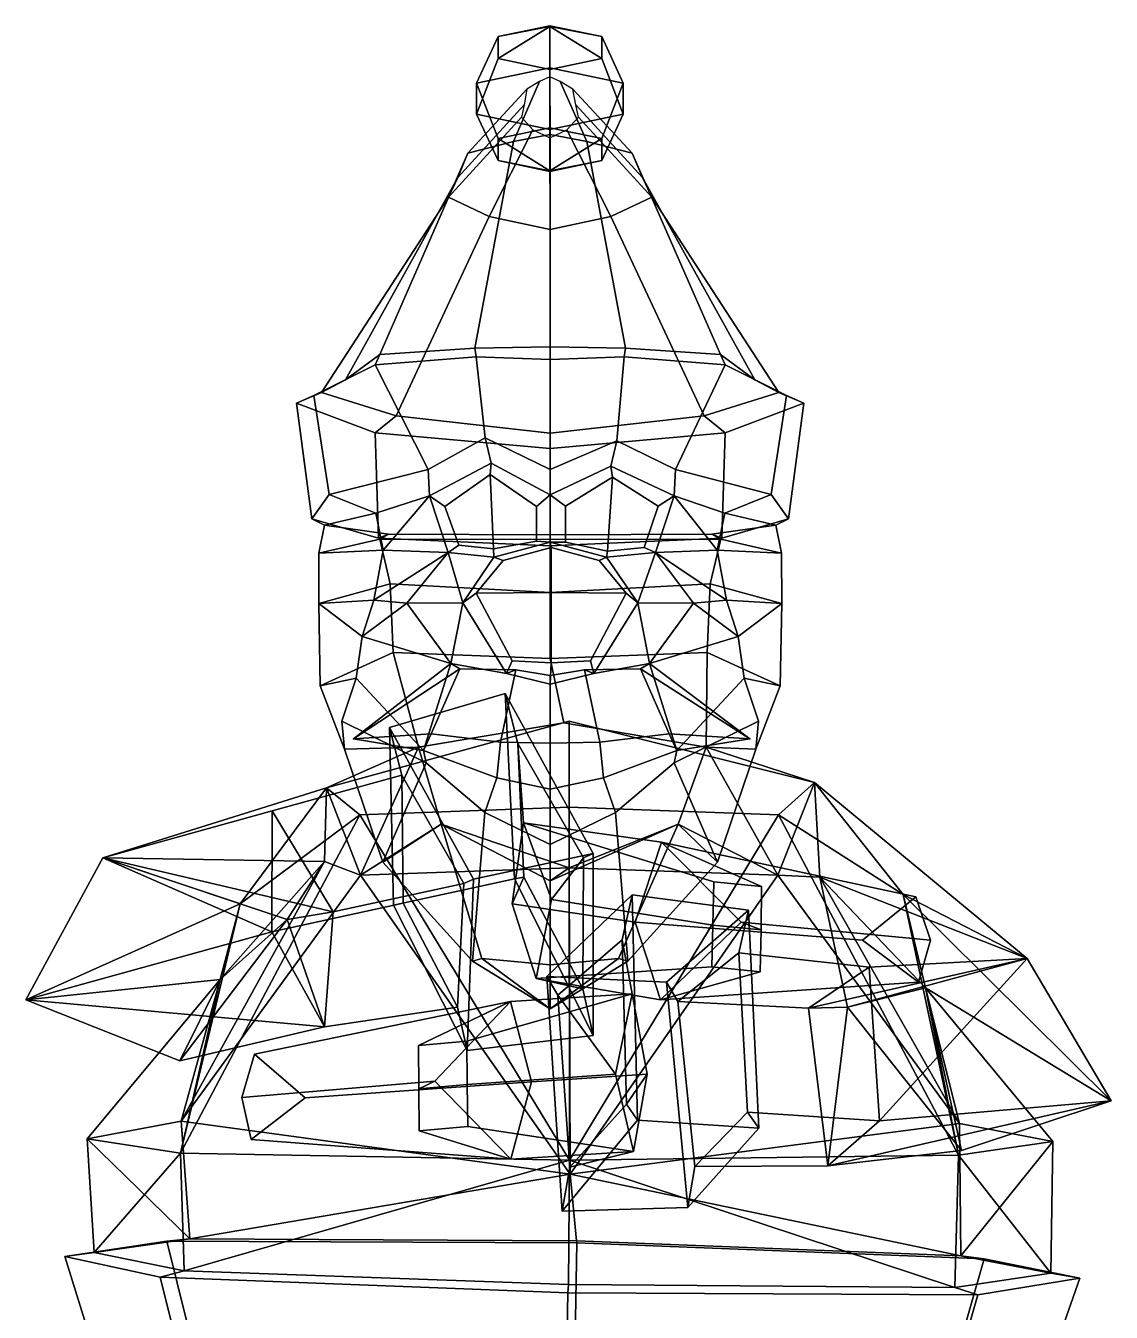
# Model space of a CAD drawing. Extents: x -144 to 140, y -159 to 354.
# Drawn here: x -144.4 to 140.4, y 16.8 to 354.3 of the extents above; entities that cross this region are included whole.
import ezdxf

# ---------------------------------------------------------------- set-up
doc = ezdxf.new("R2010")
doc.units = 0

msp = doc.modelspace()

# ---------------------------------------------------------------- linework, layer by layer
for p in [(-58.42202, 167.250183, 63.219982), (45.584549, 167.250183, 63.219982)]:
    msp.add_point(p)
for points in [[(-26.138197, 331.162262, -32.073193), (-20.501188, 345.727966, -29.36474), (-20.501186, 351.4599, -43.148941), (-26.138191, 339.268463, -51.567066)], [(-20.501186, 351.4599, -43.148941), (-6.892293, 354.325867, -50.041092), (-6.892291, 343.321533, -61.313976), (-26.138191, 339.268463, -51.567066)], [(-6.8923, 342.862, -22.472639), (-6.892297, 354.135529, -33.952457), (-20.501188, 345.727966, -29.36474)], [(-20.501188, 345.727966, -29.36474), (-6.892297, 354.135529, -33.952457), (-20.501186, 351.4599, -43.148941)], [(-6.892297, 354.135529, -33.952457), (-6.892293, 354.325867, -50.041092), (-20.501186, 351.4599, -43.148941)], [(-6.8923, 342.862, -22.472639), (6.716625, 345.727966, -29.364737), (-6.892297, 354.135529, -33.952457)], [(-6.892297, 354.135529, -33.952457), (6.716628, 351.4599, -43.148937), (-6.892293, 354.325867, -50.041092)], [(6.716625, 345.727966, -29.364737), (6.716628, 351.4599, -43.148937), (-6.892297, 354.135529, -33.952457)], [(6.716628, 351.4599, -43.148937), (12.353601, 339.268433, -51.567062), (-6.892291, 343.321533, -61.313976), (-6.892293, 354.325867, -50.041092)], [(12.353597, 331.162231, -32.073189), (12.353601, 339.268433, -51.567062), (6.716628, 351.4599, -43.148937), (6.716625, 345.727966, -29.364737)], [(-6.8923, 327.109161, -22.326309), (-6.8923, 342.862, -22.472639), (-20.501188, 345.727966, -29.36474), (-26.138197, 331.162262, -32.073193)], [(-6.8923, 327.109161, -22.326309), (12.353597, 331.162231, -32.073189), (6.716625, 345.727966, -29.364737), (-6.8923, 342.862, -22.472639)], [(-20.501184, 324.702698, -54.275463), (-26.138191, 339.268463, -51.567066), (-6.892291, 343.321533, -61.313976), (-6.892291, 327.568695, -61.167618)], [(-6.902285, 340.880188, -29.505989), (-9.597707, 339.716187, -29.997396), (-16.476961, 323.968018, 26.992773), (-6.850454, 325.77887, 29.986599)], [(-6.902285, 340.880188, -29.505989), (-6.850454, 325.77887, 29.986599), (2.776053, 323.968018, 26.992775), (-4.206863, 339.716187, -29.997396)], [(6.716628, 324.702698, -54.275459), (-6.892291, 327.568695, -61.167618), (-6.892291, 343.321533, -61.313976), (12.353601, 339.268433, -51.567062)], [(-12.938208, 337.721619, -30.83942), (-13.688224, 333.613525, -32.573689), (-31.085949, 314.474213, 11.296873), (-28.40732, 320.865143, 21.862835)], [(-9.597707, 339.716187, -29.997396), (-12.938208, 337.721619, -30.83942), (-28.40732, 320.865143, 21.862835), (-16.476961, 323.968018, 26.992773)], [(-26.138197, 331.162262, -32.073193), (-26.138191, 339.268463, -51.567066), (-20.501184, 324.702698, -54.275463), (-20.501186, 318.970795, -40.491264)], [(-4.206863, 339.716187, -29.997396), (2.776053, 323.968018, 26.992775), (14.706411, 320.865143, 21.862839), (-0.866363, 337.721619, -30.839418)], [(-0.866363, 337.721619, -30.839418), (14.706411, 320.865143, 21.862839), (17.385035, 314.474213, 11.296876), (-0.116348, 333.613525, -32.573685)], [(12.353597, 331.162231, -32.073189), (6.716625, 318.970764, -40.491261), (6.716628, 324.702698, -54.275459), (12.353601, 339.268433, -51.567062)], [(-13.688224, 333.613525, -32.573689), (-14.374884, 330.299744, -33.972622), (-33.538303, 309.319, 2.773918), (-31.085949, 314.474213, 11.296873)], [(-6.8923, 327.109161, -22.326309), (-26.138197, 331.162262, -32.073193), (-20.501186, 318.970795, -40.491264), (-6.892298, 316.104828, -33.599163)], [(-6.8923, 327.109161, -22.326309), (-6.892298, 316.104828, -33.599163), (6.716625, 318.970764, -40.491261), (12.353597, 331.162231, -32.073189)], [(-0.116348, 333.613525, -32.573685), (17.385035, 314.474213, 11.296876), (19.837399, 309.319, 2.773922), (0.570313, 330.299744, -33.972618)], [(-14.374884, 330.299744, -33.972622), (-11.37394, 327.060425, -35.340092), (-22.820644, 304.279663, -5.557462), (-33.538303, 309.319, 2.773918)], [(-6.892303, 316.295135, -49.687748), (-20.501184, 324.702698, -54.275463), (-6.892291, 327.568695, -61.167618)], [(-6.892303, 316.295135, -49.687748), (-6.892291, 327.568695, -61.167618), (6.716628, 324.702698, -54.275459)], [(0.570313, 330.299744, -33.972618), (19.837399, 309.319, 2.773922), (9.119729, 304.279663, -5.55746), (-2.430635, 327.060425, -35.340088)], [(-6.822457, 270.067078, 72.62252), (-6.850454, 325.77887, 29.986599), (-16.476961, 323.968018, 26.992773), (-26.61072, 269.73584, 65.194839)], [(-11.37394, 327.060425, -35.340092), (-6.902287, 324.878143, -36.261372), (-6.850458, 300.884705, -11.170247), (-22.820644, 304.279663, -5.557462)], [(-20.501186, 318.970795, -40.491264), (-20.501184, 324.702698, -54.275463), (-6.892303, 316.295135, -49.687748)], [(-2.430635, 327.060425, -35.340088), (9.119729, 304.279663, -5.55746), (-6.850458, 300.884705, -11.170247), (-6.902287, 324.878143, -36.261372)], [(6.716625, 318.970764, -40.491261), (-6.892303, 316.295135, -49.687748), (6.716628, 324.702698, -54.275459)], [(-6.822457, 270.067078, 72.62252), (12.965803, 269.73584, 65.194839), (2.776053, 323.968018, 26.992775), (-6.850454, 325.77887, 29.986599)], [(-60.511559, 261.394897, 24.882406), (-51.471027, 268.092407, 52.329594), (-28.40732, 320.865143, 21.862835), (-31.085949, 314.474213, 11.296873)], [(-51.471027, 268.092407, 52.329594), (-26.61072, 269.73584, 65.194839), (-16.476961, 323.968018, 26.992773), (-28.40732, 320.865143, 21.862835)], [(37.826115, 268.092407, 52.329594), (14.706411, 320.865143, 21.862839), (2.776053, 323.968018, 26.992775), (12.965803, 269.73584, 65.194839)], [(46.866646, 261.394897, 24.882406), (17.385035, 314.474213, 11.296876), (14.706411, 320.865143, 21.862839), (37.826115, 268.092407, 52.329594)], [(-6.892298, 316.104828, -33.599163), (-20.501186, 318.970795, -40.491264), (-6.892303, 316.295135, -49.687748)], [(-6.892298, 316.104828, -33.599163), (-6.892303, 316.295135, -49.687748), (6.716625, 318.970764, -40.491261)], [(-66.781494, 258.080444, 1.914209), (-60.511559, 261.394897, 24.882406), (-31.085949, 314.474213, 11.296873), (-33.538303, 309.319, 2.773918)], [(53.136585, 258.080444, 1.914209), (19.837399, 309.319, 2.773922), (17.385035, 314.474213, 11.296876), (46.866646, 261.394897, 24.882406)], [(-47.193584, 252.001343, -18.824774), (-66.781494, 258.080444, 1.914209), (-33.538303, 309.319, 2.773918), (-22.820644, 304.279663, -5.557462)], [(33.548664, 252.001343, -18.824774), (9.119729, 304.279663, -5.55746), (19.837399, 309.319, 2.773922), (53.136585, 258.080444, 1.914209)], [(-6.822457, 247.436005, -37.79319), (-47.193584, 252.001343, -18.824774), (-22.820644, 304.279663, -5.557462), (-6.850458, 300.884705, -11.170247)], [(-6.822457, 247.436005, -37.79319), (-6.850458, 300.884705, -11.170247), (9.119729, 304.279663, -5.55746), (33.548664, 252.001343, -18.824774)], [(-6.822457, 266.730194, 76.215675), (-6.822457, 270.067078, 72.62252), (-26.61072, 269.73584, 65.194839), (-26.222055, 267.478363, 70.100174)], [(-6.822457, 266.730194, 76.215675), (12.577139, 267.478363, 70.100174), (12.965803, 269.73584, 65.194839), (-6.822457, 270.067078, 72.62252)], [(-52.713379, 265.413269, 56.941235), (-51.471027, 268.092407, 52.329594), (-60.511559, 261.394897, 24.882406), (-68.810234, 257.338562, 26.292356)], [(-26.222055, 267.478363, 70.100174), (-26.61072, 269.73584, 65.194839), (-51.471027, 268.092407, 52.329594), (-52.713379, 265.413269, 56.941235)], [(-23.865229, 246.201416, 74.308189), (-26.222055, 267.478363, 70.100174), (-52.713379, 265.413269, 56.941235), (-38.805965, 237.955627, 63.193748)], [(-6.822457, 237.872467, 78.532204), (-6.822457, 266.730194, 76.215675), (-26.222055, 267.478363, 70.100174), (-23.865229, 246.201416, 74.308189)], [(-6.822457, 237.872467, 78.532204), (10.624038, 245.397034, 74.378563), (12.577139, 267.478363, 70.100174), (-6.822457, 266.730194, 76.215675)], [(10.624038, 245.397034, 74.378563), (26.033091, 237.955627, 63.193756), (39.068466, 265.413239, 56.941235), (12.577139, 267.478363, 70.100174)], [(12.577139, 267.478363, 70.100174), (39.068466, 265.413239, 56.941235), (37.826115, 268.092407, 52.329594), (12.965803, 269.73584, 65.194839)], [(39.068466, 265.413239, 56.941235), (55.165321, 257.338562, 26.292356), (46.866646, 261.394897, 24.882406), (37.826115, 268.092407, 52.329594)], [(-38.805965, 237.955627, 63.193748), (-52.713379, 265.413269, 56.941235), (-68.810234, 257.338562, 26.292356), (-64.763168, 231.383728, 44.633698)], [(26.033091, 237.955627, 63.193756), (51.118263, 231.383728, 44.633698), (55.165321, 257.338562, 26.292356), (39.068466, 265.413239, 56.941235)], [(-68.810234, 257.338562, 26.292356), (-60.511559, 261.394897, 24.882406), (-66.781494, 258.080444, 1.914209), (-73.335922, 255.327576, 0.490608)], [(55.165321, 257.338562, 26.292356), (59.691013, 255.327576, 0.490608), (53.136585, 258.080444, 1.914209), (46.866646, 261.394897, 24.882406)], [(-73.335922, 255.327576, 0.490608), (-66.781494, 258.080444, 1.914209), (-47.193584, 252.001343, -18.824774), (-52.722301, 247.550171, -22.258598)], [(-64.763168, 231.383728, 44.633698), (-68.810234, 257.338562, 26.292356), (-73.335922, 255.327576, 0.490608), (-69.336586, 224.944366, 7.331895)], [(59.691013, 255.327576, 0.490608), (39.077385, 247.550171, -22.258598), (33.548664, 252.001343, -18.824774), (53.136585, 258.080444, 1.914209)], [(51.118263, 231.383728, 44.633698), (55.691677, 224.944366, 7.331895), (59.691013, 255.327576, 0.490608), (55.165321, 257.338562, 26.292356)], [(-69.336586, 224.944366, 7.331895), (-73.335922, 255.327576, 0.490608), (-52.722301, 247.550171, -22.258598), (-51.826973, 219.937134, -18.481968)], [(55.691677, 224.944366, 7.331895), (38.18206, 219.937134, -18.481968), (39.077385, 247.550171, -22.258598), (59.691013, 255.327576, 0.490608)], [(-52.722301, 247.550171, -22.258598), (-47.193584, 252.001343, -18.824774), (-6.822457, 247.436005, -37.79319), (-6.822457, 243.437347, -42.012718)], [(39.077385, 247.550171, -22.258598), (-6.822457, 243.437347, -42.012718), (-6.822457, 247.436005, -37.79319), (33.548664, 252.001343, -18.824774)], [(-51.826973, 219.937134, -18.481968), (-52.722301, 247.550171, -22.258598), (-6.822457, 243.437347, -42.012718), (-6.822457, 217.929108, -38.149902)], [(38.18206, 219.937134, -18.481968), (-6.822457, 217.929108, -38.149902), (-6.822457, 243.437347, -42.012718), (39.077385, 247.550171, -22.258598)], [(-23.865229, 246.201416, 74.308189), (-38.805965, 237.955627, 63.193748), (-38.513256, 231.022278, 61.693752), (-22.296537, 239.555267, 73.657349)], [(-6.822457, 237.872467, 78.532204), (-23.865229, 246.201416, 74.308189), (-22.296537, 239.555267, 73.657349), (-6.822457, 231.26413, 75.808495)], [(-6.822457, 237.872467, 78.532204), (-6.822457, 231.26413, 75.808495), (9.055344, 238.748413, 73.671425), (10.624038, 245.397034, 74.378563)], [(10.624038, 245.397034, 74.378563), (9.055344, 238.748413, 73.671425), (25.740377, 231.022278, 61.693752), (26.033091, 237.955627, 63.193756)], [(-52.597633, 226.445709, 45.054188), (-38.513256, 231.022278, 61.693752), (-38.805965, 237.955627, 63.193748), (-64.763168, 231.383728, 44.633698)], [(-22.555386, 236.582703, 71.194542), (-22.296537, 239.555267, 73.657349), (-38.513256, 231.022278, 61.693752), (-34.492519, 228.213989, 61.378971)], [(-21.656029, 217.0896, 69.365013), (-22.555386, 236.582703, 71.194542), (-34.492519, 228.213989, 61.378971), (-30.745516, 218.02417, 64.272789)], [(-22.555386, 236.582703, 71.194542), (-10.407512, 228.210815, 72.820572), (-6.822457, 231.26413, 75.808495), (-22.296537, 239.555267, 73.657349)], [(-10.407512, 228.210815, 72.820572), (-22.555386, 236.582703, 71.194542), (-21.656029, 217.0896, 69.365013), (-10.407512, 219.093567, 73.664772)], [(9.562217, 235.887573, 70.993492), (9.055344, 238.748413, 73.671425), (-6.822457, 231.26413, 75.808495), (-2.784265, 228.330078, 73.000885)], [(9.562217, 235.887573, 70.993492), (21.481562, 228.333496, 58.875477), (25.740377, 231.022278, 61.693752), (9.055344, 238.748413, 73.671425)], [(38.952717, 226.445709, 45.054188), (51.118263, 231.383728, 44.633698), (26.033091, 237.955627, 63.193756), (25.740377, 231.022278, 61.693752)], [(-2.784265, 228.330078, 73.000885), (-2.784265, 218.82547, 74.043129), (8.245203, 216.477234, 68.734802), (9.562217, 235.887573, 70.993492)], [(8.245203, 216.477234, 68.734802), (17.807528, 217.473267, 62.448086), (21.481562, 228.333496, 58.875477), (9.562217, 235.887573, 70.993492)], [(-64.763168, 231.383728, 44.633698), (-69.336586, 224.944366, 7.331895), (-66.031044, 223.28125, 8.137933), (-52.597633, 226.445709, 45.054188)], [(-50.624882, 216.74408, 45.380844), (-38.513256, 231.022278, 61.693752), (-52.597633, 226.445709, 45.054188)], [(-33.582989, 216.183472, 65.274132), (-38.513256, 231.022278, 61.693752), (-50.624882, 216.74408, 45.380844)], [(-30.745516, 218.02417, 64.272789), (-34.492519, 228.213989, 61.378971), (-38.513256, 231.022278, 61.693752), (-33.582989, 216.183472, 65.274132)], [(-10.407512, 219.093567, 73.664772), (-6.822457, 218.84613, 76.869171), (-6.822457, 231.26413, 75.808495), (-10.407512, 228.210815, 72.820572)], [(-2.784265, 218.82547, 74.043129), (-2.784265, 228.330078, 73.000885), (-6.822457, 231.26413, 75.808495), (-6.822457, 218.84613, 76.869171)], [(17.807528, 217.473267, 62.448086), (20.810112, 216.183472, 65.274132), (25.740377, 231.022278, 61.693752), (21.481562, 228.333496, 58.875477)], [(20.810112, 216.183472, 65.274132), (36.979961, 216.74408, 45.380844), (25.740377, 231.022278, 61.693752)], [(36.979961, 216.74408, 45.380844), (38.952717, 226.445709, 45.054188), (25.740377, 231.022278, 61.693752)], [(51.118263, 231.383728, 44.633698), (38.952717, 226.445709, 45.054188), (52.386139, 223.28125, 8.137933), (55.691677, 224.944366, 7.331895)], [(-52.597633, 226.445709, 45.054188), (-66.031044, 223.28125, 8.137933), (-67.535454, 215.927917, 9.187004), (-50.624882, 216.74408, 45.380844)], [(38.952717, 226.445709, 45.054188), (36.979961, 216.74408, 45.380844), (53.890541, 215.927917, 9.187004), (52.386139, 223.28125, 8.137933)], [(-69.336586, 224.944366, 7.331895), (-51.826973, 219.937134, -18.481968), (-49.240845, 220.985962, -18.175076), (-66.031044, 223.28125, 8.137933)], [(-67.535454, 215.927917, 9.187004), (-66.031044, 223.28125, 8.137933), (-49.240845, 220.985962, -18.175076), (-51.553207, 219.6073, -20.602636)], [(55.691677, 224.944366, 7.331895), (52.386139, 223.28125, 8.137933), (35.595932, 220.985962, -18.175076), (38.18206, 219.937134, -18.481968)], [(53.890541, 215.927917, 9.187004), (37.908287, 219.6073, -20.602636), (35.595932, 220.985962, -18.175076), (52.386139, 223.28125, 8.137933)], [(-67.557236, 202.734009, 11.365936), (-67.535454, 215.927917, 9.187004), (-51.553207, 219.6073, -20.602636), (-48.80843, 207.910248, -22.086367)], [(-51.826973, 219.937134, -18.481968), (-6.822457, 217.929108, -38.149902), (-6.822457, 220.75943, -35.33448), (-49.240845, 220.985962, -18.175076)], [(-51.553207, 219.6073, -20.602636), (-49.240845, 220.985962, -18.175076), (-6.822457, 220.75943, -35.33448), (-6.822456, 219.533142, -35.680275)], [(-48.80843, 207.910248, -22.086367), (-51.553207, 219.6073, -20.602636), (-6.822456, 219.533142, -35.680275), (-6.822454, 205.656921, -34.220951)], [(38.18206, 219.937134, -18.481968), (35.595932, 220.985962, -18.175076), (-6.822457, 220.75943, -35.33448), (-6.822457, 217.929108, -38.149902)], [(37.908287, 219.6073, -20.602636), (-6.822456, 219.533142, -35.680275), (-6.822457, 220.75943, -35.33448), (35.595932, 220.985962, -18.175076)], [(35.163513, 207.910248, -22.086367), (-6.822454, 205.656921, -34.220951), (-6.822456, 219.533142, -35.680275), (37.908287, 219.6073, -20.602636)], [(53.912327, 202.734009, 11.365936), (35.163513, 207.910248, -22.086367), (37.908287, 219.6073, -20.602636), (53.890541, 215.927917, 9.187004)], [(-50.624882, 216.74408, 45.380844), (-67.535454, 215.927917, 9.187004), (-67.557236, 202.734009, 11.365936), (-53.06665, 203.644897, 45.229668)], [(-53.06665, 203.644897, 45.229668), (-33.582989, 216.183472, 65.274132), (-50.624882, 216.74408, 45.380844)], [(-44.412674, 202.828186, 68.450684), (-33.582989, 216.183472, 65.274132), (-53.06665, 203.644897, 45.229668)], [(-44.412674, 202.828186, 68.450684), (-29.780912, 202.981506, 71.485115), (-33.582989, 216.183472, 65.274132)], [(-21.656029, 217.0896, 69.365013), (-30.745516, 218.02417, 64.272789), (-33.582989, 216.183472, 65.274132), (-21.623137, 214.902557, 71.560844)], [(-29.780912, 202.981506, 71.485115), (-21.623137, 214.902557, 71.560844), (-33.582989, 216.183472, 65.274132)], [(-6.564075, 205.642883, 95.391022), (-6.564075, 217.459778, 91.260994), (-19.186949, 214.025513, 87.744476), (-26.263277, 205.461182, 88.941811)], [(-21.656029, 217.0896, 69.365013), (-21.623137, 214.902557, 71.560844), (-6.822457, 218.84613, 76.869171), (-10.407512, 219.093567, 73.664772)], [(-6.564075, 217.459778, 91.260994), (-6.822457, 218.84613, 76.869171), (-21.623137, 214.902557, 71.560844), (-19.186949, 214.025513, 87.744476)], [(-6.564075, 217.459778, 91.260994), (6.058797, 214.025513, 87.744476), (7.978221, 214.902557, 71.560844), (-6.822457, 218.84613, 76.869171)], [(8.245203, 216.477234, 68.734802), (-2.784265, 218.82547, 74.043129), (-6.822457, 218.84613, 76.869171), (7.978221, 214.902557, 71.560844)], [(-6.564075, 205.642883, 95.391022), (13.135126, 205.461182, 88.941811), (6.058797, 214.025513, 87.744476), (-6.564075, 217.459778, 91.260994)], [(8.245203, 216.477234, 68.734802), (7.978221, 214.902557, 71.560844), (20.810112, 216.183472, 65.274132), (17.807528, 217.473267, 62.448086)], [(16.136, 202.981506, 71.485115), (20.810112, 216.183472, 65.274132), (7.978221, 214.902557, 71.560844)], [(30.767759, 202.828186, 68.450684), (20.810112, 216.183472, 65.274132), (16.136, 202.981506, 71.485115)], [(39.421738, 203.644897, 45.229668), (36.979961, 216.74408, 45.380844), (20.810112, 216.183472, 65.274132)], [(30.767759, 202.828186, 68.450684), (39.421738, 203.644897, 45.229668), (20.810112, 216.183472, 65.274132)], [(36.979961, 216.74408, 45.380844), (39.421738, 203.644897, 45.229668), (53.912327, 202.734009, 11.365936), (53.890541, 215.927917, 9.187004)], [(-26.263277, 205.461182, 88.941811), (-19.186949, 214.025513, 87.744476), (-21.623137, 214.902557, 71.560844), (-29.780912, 202.981506, 71.485115)], [(13.135126, 205.461182, 88.941811), (16.136, 202.981506, 71.485115), (7.978221, 214.902557, 71.560844), (6.058797, 214.025513, 87.744476)], [(-67.12088, 181.179749, 12.728623), (-67.557236, 202.734009, 11.365936), (-48.80843, 207.910248, -22.086367), (-48.015713, 189.922577, -19.17552)], [(-48.015713, 189.922577, -19.17552), (-48.80843, 207.910248, -22.086367), (-6.822454, 205.656921, -34.220951), (-6.822454, 188.296875, -29.789793)], [(34.370796, 189.922577, -19.17552), (-6.822454, 188.296875, -29.789793), (-6.822454, 205.656921, -34.220951), (35.163513, 207.910248, -22.086367)], [(53.475975, 181.179749, 12.728622), (34.370796, 189.922577, -19.17552), (35.163513, 207.910248, -22.086367), (53.912327, 202.734009, 11.365936)], [(-53.06665, 203.644897, 45.229668), (-67.557236, 202.734009, 11.365936), (-56.132725, 194.121521, 44.67289)], [(-57.738468, 183.19165, 44.851593), (-56.132725, 194.121521, 44.67289), (-67.557236, 202.734009, 11.365936), (-67.12088, 181.179749, 12.728623)], [(-56.132725, 194.121521, 44.67289), (-44.412674, 202.828186, 68.450684), (-53.06665, 203.644897, 45.229668)], [(-32.916054, 187.014832, 65.333252), (-44.412674, 202.828186, 68.450684), (-56.132725, 194.121521, 44.67289)], [(-32.916054, 187.014832, 65.333252), (-29.780912, 202.981506, 71.485115), (-44.412674, 202.828186, 68.450684)], [(-18.288918, 184.39447, 71.236389), (-29.780912, 202.981506, 71.485115), (-32.916054, 187.014832, 65.333252)], [(-16.838949, 187.713196, 84.106117), (-26.263277, 205.461182, 88.941811), (-29.780912, 202.981506, 71.485115), (-18.288918, 184.39447, 71.236389)], [(-6.564075, 187.191711, 89.336143), (-6.564075, 205.642883, 95.391022), (-26.263277, 205.461182, 88.941811), (-16.838949, 187.713196, 84.106117)], [(-6.564075, 187.191711, 89.336143), (3.7108, 187.713196, 84.106117), (13.135126, 205.461182, 88.941811), (-6.564075, 205.642883, 95.391022)], [(3.7108, 187.713196, 84.106117), (4.644003, 184.39447, 71.236389), (16.136, 202.981506, 71.485115), (13.135126, 205.461182, 88.941811)], [(4.644003, 184.39447, 71.236389), (19.271139, 187.014832, 65.333252), (16.136, 202.981506, 71.485115)], [(19.271139, 187.014832, 65.333252), (30.767759, 202.828186, 68.450684), (16.136, 202.981506, 71.485115)], [(19.271139, 187.014832, 65.333252), (42.487812, 194.121521, 44.67289), (30.767759, 202.828186, 68.450684)], [(42.487812, 194.121521, 44.67289), (39.421738, 203.644897, 45.229668), (30.767759, 202.828186, 68.450684)], [(39.421738, 203.644897, 45.229668), (42.487812, 194.121521, 44.67289), (53.912327, 202.734009, 11.365936)], [(44.093555, 183.19165, 44.851593), (53.475975, 181.179749, 12.728622), (53.912327, 202.734009, 11.365936), (42.487812, 194.121521, 44.67289)], [(-57.738468, 183.19165, 44.851593), (-40.024063, 164.188873, 71.642601), (-32.916054, 187.014832, 65.333252), (-56.132725, 194.121521, 44.67289)], [(44.093555, 183.19165, 44.851593), (42.487812, 194.121521, 44.67289), (19.271139, 187.014832, 65.333252), (26.379147, 164.188873, 71.642601)], [(-60.792343, 164.568085, 16.837736), (-67.12088, 181.179749, 12.728623), (-48.015713, 189.922577, -19.17552), (-41.404099, 165.041321, 18.817078)], [(-41.404099, 165.041321, 18.817078), (-48.015713, 189.922577, -19.17552), (-6.822454, 188.296875, -29.789793), (-3.284479, 171.476776, -1.357583)], [(34.079964, 165.041321, 18.817078), (-3.284479, 171.476776, -1.357583), (-6.822454, 188.296875, -29.789793), (34.370796, 189.922577, -19.17552)], [(47.147427, 164.568085, 16.837734), (34.079964, 165.041321, 18.817078), (34.370796, 189.922577, -19.17552), (53.475975, 181.179749, 12.728622)], [(-30.549862, 185.594177, 79.333473), (-32.916054, 187.014832, 65.333252), (-58.42202, 167.250183, 63.219982)], [(-58.42202, 167.250183, 63.219982), (-32.916054, 187.014832, 65.333252), (-40.024063, 164.188873, 71.642601)], [(-30.549862, 185.594177, 79.333473), (-15.852491, 185.331909, 79.450584), (-18.288918, 184.39447, 71.236389), (-32.916054, 187.014832, 65.333252)], [(-6.564075, 187.191711, 89.336143), (-16.838949, 187.713196, 84.106117), (-18.288918, 184.39447, 71.236389), (-6.822457, 181.607117, 77.155876)], [(-6.564075, 187.191711, 89.336143), (-6.822457, 181.607117, 77.155876), (4.644003, 184.39447, 71.236389), (3.7108, 187.713196, 84.106117)], [(16.904949, 185.594177, 79.333473), (19.271139, 187.014832, 65.333252), (4.644003, 184.39447, 71.236389), (2.207578, 185.331909, 79.450584)], [(16.904949, 185.594177, 79.333473), (45.584549, 167.250183, 63.219982), (19.271139, 187.014832, 65.333252)], [(45.584549, 167.250183, 63.219982), (26.379147, 164.188873, 71.642601), (19.271139, 187.014832, 65.333252)], [(-60.792343, 164.568085, 16.837736), (-61.461693, 171.933563, 48.021873), (-57.738468, 183.19165, 44.851593), (-67.12088, 181.179749, 12.728623)], [(-57.738468, 183.19165, 44.851593), (-61.461693, 171.933563, 48.021873), (-39.340893, 160.967133, 62.63142), (-40.024063, 164.188873, 71.642601)], [(-38.027065, 168.545471, 81.727486), (-30.549862, 185.594177, 79.333473), (-58.42202, 167.250183, 63.219982)], [(-15.852491, 185.331909, 79.450584), (-30.549862, 185.594177, 79.333473), (-38.027065, 168.545471, 81.727486), (-19.813444, 166.354156, 90.39505)], [(-19.813444, 166.354156, 90.39505), (-6.822457, 166.150696, 91.078758), (-6.822457, 183.917908, 82.19915), (-15.852491, 185.331909, 79.450584)], [(-6.822457, 183.917908, 82.19915), (-6.822457, 181.607117, 77.155876), (-18.288918, 184.39447, 71.236389), (-15.852491, 185.331909, 79.450584)], [(6.168529, 166.354156, 90.39505), (2.207578, 185.331909, 79.450584), (-6.822457, 183.917908, 82.19915), (-6.822457, 166.150696, 91.078758)], [(-6.822457, 183.917908, 82.19915), (2.207578, 185.331909, 79.450584), (4.644003, 184.39447, 71.236389), (-6.822457, 181.607117, 77.155876)], [(2.207578, 185.331909, 79.450584), (6.168529, 166.354156, 90.39505), (24.382151, 168.545471, 81.727486), (16.904949, 185.594177, 79.333473)], [(24.382151, 168.545471, 81.727486), (45.584549, 167.250183, 63.219982), (16.904949, 185.594177, 79.333473)], [(44.093555, 183.19165, 44.851593), (26.379147, 164.188873, 71.642601), (25.695976, 160.967133, 62.63142), (47.816784, 171.933563, 48.021873)], [(47.147427, 164.568085, 16.837734), (53.475975, 181.179749, 12.728622), (44.093555, 183.19165, 44.851593), (47.816784, 171.933563, 48.021873)], [(-26.944336, 130.45343, 68.050903), (-48.944744, 170.205414, 124.135788), (-18.663691, 179.14032, 131.394516), (4.415992, 137.194275, 76.318451)], [(-16.205433, 130.512787, 170.042526), (-18.663691, 179.14032, 131.394516), (-48.944744, 170.205414, 124.135788), (-47.902683, 123.662781, 163.30629)], [(4.415992, 137.194275, 76.318451), (-18.663691, 179.14032, 131.394516), (-15.348837, 166.062866, 129.582535), (1.922254, 136.080139, 87.939178)], [(-16.205433, 130.512787, 170.042526), (-13.700036, 131.018433, 158.942276), (-15.348837, 166.062866, 129.582535), (-18.663691, 179.14032, 131.394516)], [(-1.853932, 171.927277, 3.529094), (-1.857344, 149.316742, -47.529369), (-56.752666, 147.36026, -38.371311), (-65.524681, 154.414581, -2.701592)], [(-1.853932, 171.927277, 3.529094), (-65.524681, 154.414581, -2.701592), (-41.404099, 165.041321, 18.817078), (-3.284479, 171.476776, -1.357583)], [(-39.340893, 160.967133, 62.63142), (-61.461693, 171.933563, 48.021873), (-60.792343, 164.568085, 16.837736), (-50.714275, 134.920624, 32.832161)], [(-26.944336, 130.45343, 68.050903), (-29.473032, 129.280762, 79.874817), (-45.763538, 157.72934, 122.327385), (-48.944744, 170.205414, 124.135788)], [(-47.902683, 123.662781, 163.30629), (-48.944744, 170.205414, 124.135788), (-45.763538, 157.72934, 122.327385), (-45.350567, 124.136353, 152.037979)], [(-3.284479, 171.476776, -1.357583), (34.079964, 165.041321, 18.817078), (62.50169, 155.765381, -2.614785), (-1.853932, 171.927277, 3.529094)], [(-1.853932, 171.927277, 3.529094), (62.50169, 155.765381, -2.614785), (53.064346, 147.36026, -38.371311), (-1.857344, 149.316742, -47.529369)], [(25.695976, 160.967133, 62.63142), (37.069359, 134.920624, 32.832161), (47.147427, 164.568085, 16.837734), (47.816784, 171.933563, 48.021873)], [(-40.024063, 164.188873, 71.642601), (-38.027065, 168.545471, 81.727486), (-58.42202, 167.250183, 63.219982)], [(-19.813444, 166.354156, 90.39505), (-38.027065, 168.545471, 81.727486), (-40.024063, 164.188873, 71.642601), (-20.815071, 157.055115, 80.489426)], [(-6.822457, 166.150696, 91.078758), (-19.813444, 166.354156, 90.39505), (-20.815071, 157.055115, 80.489426), (-6.822457, 154.088318, 85.960793)], [(-16.819128, 123.976837, 148.417038), (-13.80296, 145.25705, 128.528763), (-15.348837, 166.062866, 129.582535), (-13.700036, 131.018433, 158.942276)], [(-6.438095, 125.1073, 100.745781), (1.922254, 136.080139, 87.939178), (-15.348837, 166.062866, 129.582535), (-13.80296, 145.25705, 128.528763)], [(-6.822457, 166.150696, 91.078758), (-6.822457, 154.088318, 85.960793), (7.170156, 157.055115, 80.489426), (6.168529, 166.354156, 90.39505)], [(6.168529, 166.354156, 90.39505), (7.170156, 157.055115, 80.489426), (26.379147, 164.188873, 71.642601), (24.382151, 168.545471, 81.727486)], [(26.379147, 164.188873, 71.642601), (45.584549, 167.250183, 63.219982), (24.382151, 168.545471, 81.727486)], [(-65.524681, 154.414581, -2.701592), (-56.614574, 131.507935, 57.262676), (-41.404099, 165.041321, 18.817078)], [(-50.714275, 134.920624, 32.832161), (-60.792343, 164.568085, 16.837736), (-41.404099, 165.041321, 18.817078), (-35.416569, 144.857635, 42.10445)], [(-56.614574, 131.507935, 57.262676), (-35.416569, 144.857635, 42.10445), (-41.404099, 165.041321, 18.817078)], [(-23.997366, 147.903625, 82.537277), (-20.815071, 157.055115, 80.489426), (-40.024063, 164.188873, 71.642601), (-39.340893, 160.967133, 62.63142)], [(10.352449, 147.903625, 82.537277), (25.695976, 160.967133, 62.63142), (26.379147, 164.188873, 71.642601), (7.170156, 157.055115, 80.489426)], [(37.069359, 134.920624, 32.832161), (26.770889, 144.857635, 42.10445), (34.079964, 165.041321, 18.817078), (47.147427, 164.568085, 16.837734)], [(52.935226, 131.507935, 57.262672), (34.079964, 165.041321, 18.817078), (26.770889, 144.857635, 42.10445)], [(62.50169, 155.765381, -2.614785), (34.079964, 165.041321, 18.817078), (52.935226, 131.507935, 57.262672)], [(-27.182491, 108.919098, 64.584076), (-23.997366, 147.903625, 82.537277), (-39.340893, 160.967133, 62.63142), (-50.714275, 134.920624, 32.832161)], [(13.537577, 108.919098, 64.584076), (37.069359, 134.920624, 32.832161), (25.695976, 160.967133, 62.63142), (10.352449, 147.903625, 82.537277)], [(-45.350567, 124.136353, 152.037979), (-45.763538, 157.72934, 122.327385), (-79.746414, 148.418091, 114.221115), (-79.868103, 116.630798, 144.508286)], [(-79.746414, 148.418091, 114.221115), (-45.763538, 157.72934, 122.327385), (-29.473032, 129.280762, 79.874817), (-63.712204, 121.865387, 71.079941)], [(-6.822457, 139.558136, 88.903488), (-6.822457, 154.088318, 85.960793), (-20.815071, 157.055115, 80.489426), (-23.997366, 147.903625, 82.537277)], [(-6.822457, 139.558136, 88.903488), (10.352449, 147.903625, 82.537277), (7.170156, 157.055115, 80.489426), (-6.822457, 154.088318, 85.960793)], [(63.94001, 130.988831, 35.94899), (62.50169, 155.765381, -2.614785), (52.935226, 131.507935, 57.262672)], [(85.794403, 126.45755, -29.775909), (53.064346, 147.36026, -38.371311), (62.50169, 155.765381, -2.614785)], [(63.94001, 130.988831, 35.94899), (118.266006, 109.658691, 82.633804), (62.50169, 155.765381, -2.614785)], [(85.794403, 126.45755, -29.775909), (62.50169, 155.765381, -2.614785), (118.266006, 109.658691, 82.633804)], [(-66.00441, 135.099701, 38.882702), (-65.524681, 154.414581, -2.701592), (-124.151039, 136.082794, 86.927017)], [(-88.176422, 124.002655, -27.377434), (-124.151039, 136.082794, 86.927017), (-65.524681, 154.414581, -2.701592)], [(-88.176422, 124.002655, -27.377434), (-65.524681, 154.414581, -2.701592), (-56.752666, 147.36026, -38.371311)], [(-66.00441, 135.099701, 38.882702), (-56.614574, 131.507935, 57.262676), (-65.524681, 154.414581, -2.701592)], [(-1.772557, 56.781006, -104.184418), (-56.752666, 147.36026, -38.371311), (-1.857344, 149.316742, -47.529369)], [(-1.772557, 56.781006, -104.184418), (-1.857344, 149.316742, -47.529369), (53.064346, 147.36026, -38.371311)], [(-63.712204, 121.865387, 71.079941), (-124.151039, 136.082794, 86.927017), (-79.746414, 148.418091, 114.221115)], [(-79.868103, 116.630798, 144.508286), (-79.746414, 148.418091, 114.221115), (-124.151039, 136.082794, 86.927017)], [(-103.786919, 58.582291, -69.695015), (-56.752666, 147.36026, -38.371311), (-1.772557, 56.781006, -104.184418)], [(-103.786919, 58.582291, -69.695015), (-88.176422, 124.002655, -27.377434), (-56.752666, 147.36026, -38.371311)], [(-6.822457, 96.401932, 67.826012), (-6.822457, 139.558136, 88.903488), (-23.997366, 147.903625, 82.537277), (-27.182491, 108.919098, 64.584076)], [(15.501258, 119.137329, 168.416824), (22.384352, 140.175537, 139.616119), (-13.80296, 145.25705, 128.528763), (-16.819128, 123.976837, 148.417038)], [(35.870613, 118.393036, 84.706856), (-6.438095, 125.1073, 100.745781), (-13.80296, 145.25705, 128.528763), (36.068691, 129.751892, 85.039009)], [(48.648907, 128.504761, 87.804016), (36.068691, 129.751892, 85.039009), (-13.80296, 145.25705, 128.528763), (22.384352, 140.175537, 139.616119)], [(-6.822457, 96.401932, 67.826012), (13.537577, 108.919098, 64.584076), (10.352449, 147.903625, 82.537277), (-6.822457, 139.558136, 88.903488)], [(100.323563, 58.03038, -69.985115), (-1.772557, 56.781006, -104.184418), (53.064346, 147.36026, -38.371311)], [(100.323563, 58.03038, -69.985115), (53.064346, 147.36026, -38.371311), (85.794403, 126.45755, -29.775909)], [(-1.823221, 133.44873, 64.598213), (-35.416569, 144.857635, 42.10445), (-56.614574, 131.507935, 57.262676)], [(-27.182491, 108.919098, 64.584076), (-50.714275, 134.920624, 32.832161), (-35.416569, 144.857635, 42.10445), (-24.763546, 109.611389, 48.677391)], [(-24.763546, 109.611389, 48.677391), (-35.416569, 144.857635, 42.10445), (-6.822457, 130.013916, 22.734241), (-6.822457, 107.977234, 44.381317)], [(-6.822457, 130.013916, 22.734241), (-35.416569, 144.857635, 42.10445), (-1.823221, 133.44873, 64.598213)], [(11.118631, 109.611389, 48.677391), (-6.822457, 107.977234, 44.381317), (-6.822457, 130.013916, 22.734241), (26.770889, 144.857635, 42.10445)], [(-6.822457, 130.013916, 22.734241), (-1.823221, 133.44873, 64.598213), (26.770889, 144.857635, 42.10445)], [(-1.823221, 133.44873, 64.598213), (52.935226, 131.507935, 57.262672), (26.770889, 144.857635, 42.10445)], [(13.537577, 108.919098, 64.584076), (11.118631, 109.611389, 48.677391), (26.770889, 144.857635, 42.10445), (37.069359, 134.920624, 32.832161)], [(75.079689, 114.422241, 162.782959), (89.059517, 125.809845, 150.517456), (22.384352, 140.175537, 139.616119), (15.501258, 119.137329, 168.416824)], [(92.965515, 114.422241, 132.702911), (43.299309, 119.137329, 110.075371), (22.384352, 140.175537, 139.616119), (89.059517, 125.809845, 150.517456)], [(48.495266, 117.144135, 87.35421), (48.648907, 128.504761, 87.804016), (22.384352, 140.175537, 139.616119), (43.299309, 119.137329, 110.075371)], [(-88.176422, 124.002655, -27.377434), (-144.403595, 98.776947, 95.545624), (-124.151039, 136.082794, 86.927017)], [(-79.868103, 116.630798, 144.508286), (-124.151039, 136.082794, 86.927017), (-144.403595, 98.776947, 95.545624)], [(-66.00441, 135.099701, 38.882702), (-124.151039, 136.082794, 86.927017), (-75.783951, 119.906372, 74.209061)], [(-63.712204, 121.865387, 71.079941), (-75.783951, 119.906372, 74.209061), (-124.151039, 136.082794, 86.927017)], [(-103.600151, 66.945465, 84.530296), (-66.00441, 135.099701, 38.882702), (-93.409142, 104.088837, 10.593959)], [(-103.600151, 66.945465, 84.530296), (-56.614574, 131.507935, 57.262676), (-66.00441, 135.099701, 38.882702)], [(-93.409142, 104.088837, 10.593959), (-66.00441, 135.099701, 38.882702), (-75.783951, 119.906372, 74.209061)], [(-28.634596, 85.538818, 117.285873), (-26.944336, 130.45343, 68.050903), (4.415992, 137.194275, 76.318451), (4.447506, 89.464172, 124.8899)], [(-10.464993, 104.425446, 125.687057), (1.770605, 101.660721, 124.821144), (1.922254, 136.080139, 87.939178), (-6.438095, 125.1073, 100.745781)], [(4.447506, 89.464172, 124.8899), (4.415992, 137.194275, 76.318451), (1.922254, 136.080139, 87.939178), (1.770605, 101.660721, 124.821144)], [(-1.541031, 53.024582, 114.304474), (-1.823221, 133.44873, 64.598213), (-56.614574, 131.507935, 57.262676)], [(-1.541031, 53.024582, 114.304474), (52.935226, 131.507935, 57.262672), (-1.823221, 133.44873, 64.598213)], [(-1.541031, 53.024582, 114.304474), (-56.614574, 131.507935, 57.262676), (-103.600151, 66.945465, 84.530296)], [(-63.712204, 121.865387, 71.079941), (-29.473032, 129.280762, 79.874817), (-31.109827, 96.831726, 117.208061), (-66.021935, 91.704407, 109.124596)], [(-28.634596, 85.538818, 117.285873), (4.447506, 89.464172, 124.8899), (-16.205433, 130.512787, 170.042526), (-47.902683, 123.662781, 163.30629)], [(-28.634596, 85.538818, 117.285873), (-31.109827, 96.831726, 117.208061), (-29.473032, 129.280762, 79.874817), (-26.944336, 130.45343, 68.050903)], [(-10.464993, 104.425446, 125.687057), (-16.819128, 123.976837, 148.417038), (-13.700036, 131.018433, 158.942276), (1.770605, 101.660721, 124.821144)], [(4.447506, 89.464172, 124.8899), (1.770605, 101.660721, 124.821144), (-13.700036, 131.018433, 158.942276), (-16.205433, 130.512787, 170.042526)], [(-1.541031, 53.024582, 114.304474), (100.510323, 66.393555, 84.240196), (52.935226, 131.507935, 57.262672)], [(48.495266, 117.144135, 87.35421), (35.870613, 118.393036, 84.706856), (36.068691, 129.751892, 85.039009), (48.648907, 128.504761, 87.804016)], [(100.510323, 66.393555, 84.240196), (63.94001, 130.988831, 35.94899), (52.935226, 131.507935, 57.262672)], [(100.510323, 66.393555, 84.240196), (91.651253, 101.971039, 3.937366), (63.94001, 130.988831, 35.94899)], [(91.651253, 101.971039, 3.937366), (71.160744, 96.894867, 62.422657), (63.94001, 130.988831, 35.94899)], [(63.94001, 130.988831, 35.94899), (71.160744, 96.894867, 62.422657), (118.266006, 109.658691, 82.633804)], [(35.61768, 107.419159, 84.915009), (-10.464993, 104.425446, 125.687057), (-6.438095, 125.1073, 100.745781), (35.870613, 118.393036, 84.706856)], [(23.695251, 103.445251, 66.239044), (-7.717579, 104.935852, 76.644524), (14.725483, 126.319885, 142.709244), (45.210434, 122.359283, 132.48941)], [(-7.717579, 104.935852, 76.644524), (-4.814828, 99.985916, 87.112267), (12.068941, 114.523315, 136.458237), (14.725483, 126.319885, 142.709244)], [(16.076969, 67.198944, 161.87265), (14.725483, 126.319885, 142.709244), (12.068941, 114.523315, 136.458237), (13.211344, 71.397369, 151.679031)], [(16.076969, 67.198944, 161.87265), (47.878567, 65.091812, 152.859665), (45.210434, 122.359283, 132.48941), (14.725483, 126.319885, 142.709244)], [(89.778084, 103.415802, 148.287613), (92.965515, 114.422241, 132.702911), (89.059517, 125.809845, 150.517456), (75.079689, 114.422241, 162.782959)], [(100.323563, 58.03038, -69.985115), (85.794403, 126.45755, -29.775909), (91.651253, 101.971039, 3.937366)], [(85.794403, 126.45755, -29.775909), (118.266006, 109.658691, 82.633804), (140.366669, 72.307922, 79.766228)], [(91.651253, 101.971039, 3.937366), (85.794403, 126.45755, -29.775909), (140.366669, 72.307922, 79.766228)], [(-93.409142, 104.088837, 10.593959), (-144.403595, 98.776947, 95.545624), (-88.176422, 124.002655, -27.377434)], [(-103.786919, 58.582291, -69.695015), (-93.409142, 104.088837, 10.593959), (-88.176422, 124.002655, -27.377434)], [(-66.021935, 91.704407, 109.124596), (-31.109827, 96.831726, 117.208061), (-45.350567, 124.136353, 152.037979), (-79.868103, 116.630798, 144.508286)], [(-66.021935, 91.704407, 109.124596), (-75.783951, 119.906372, 74.209061), (-63.712204, 121.865387, 71.079941)], [(-28.634596, 85.538818, 117.285873), (-47.902683, 123.662781, 163.30629), (-45.350567, 124.136353, 152.037979), (-31.109827, 96.831726, 117.208061)], [(22.096384, 98.811569, 135.767227), (15.501258, 119.137329, 168.416824), (-16.819128, 123.976837, 148.417038), (-10.464993, 104.425446, 125.687057)], [(23.695251, 103.445251, 66.239044), (45.210434, 122.359283, 132.48941), (42.654881, 111.131927, 126.451363), (26.642241, 98.371735, 76.876198)], [(47.878567, 65.091812, 152.859665), (44.962933, 69.316101, 142.497879), (42.654881, 111.131927, 126.451363), (45.210434, 122.359283, 132.48941)], [(-103.969734, 82.79715, 85.097237), (-93.409142, 104.088837, 10.593959), (-75.783951, 119.906372, 74.209061)], [(-66.021935, 91.704407, 109.124596), (-103.969734, 82.79715, 85.097237), (-75.783951, 119.906372, 74.209061)], [(89.778084, 103.415802, 148.287613), (75.079689, 114.422241, 162.782959), (15.501258, 119.137329, 168.416824), (22.096384, 98.811569, 135.767227)], [(89.778084, 103.415802, 148.287613), (22.096384, 98.811569, 135.767227), (43.299309, 119.137329, 110.075371), (92.965515, 114.422241, 132.702911)], [(48.238857, 106.168213, 87.677307), (48.495266, 117.144135, 87.35421), (43.299309, 119.137329, 110.075371), (22.096384, 98.811569, 135.767227)], [(48.238857, 106.168213, 87.677307), (35.61768, 107.419159, 84.915009), (35.870613, 118.393036, 84.706856), (48.495266, 117.144135, 87.35421)], [(-66.021935, 91.704407, 109.124596), (-79.868103, 116.630798, 144.508286), (-144.403595, 98.776947, 95.545624)], [(10.346898, 79.308777, 90.361092), (14.679174, 100.348923, 118.300133), (12.068941, 114.523315, 136.458237), (-4.814828, 99.985916, 87.112267)], [(18.657331, 79.308777, 138.476547), (13.211344, 71.397369, 151.679031), (12.068941, 114.523315, 136.458237), (14.679174, 100.348923, 118.300133)], [(-6.822457, 96.401932, 67.826012), (-27.182491, 108.919098, 64.584076), (-24.763546, 109.611389, 48.677391)], [(-6.822457, 96.401932, 67.826012), (-24.763546, 109.611389, 48.677391), (-6.822457, 107.977234, 44.381317)], [(-6.822457, 96.401932, 67.826012), (-6.822457, 107.977234, 44.381317), (11.118631, 109.611389, 48.677391)], [(-6.822457, 96.401932, 67.826012), (11.118631, 109.611389, 48.677391), (13.537577, 108.919098, 64.584076)], [(76.829086, 107.34256, 115.270515), (60.94878, 96.611298, 65.712891), (26.642241, 98.371735, 76.876198), (42.654881, 111.131927, 126.451363)], [(44.962933, 69.316101, 142.497879), (79.590668, 67.046265, 132.485062), (76.829086, 107.34256, 115.270515), (42.654881, 111.131927, 126.451363)], [(60.94878, 96.611298, 65.712891), (118.266006, 109.658691, 82.633804), (71.160744, 96.894867, 62.422657)], [(60.94878, 96.611298, 65.712891), (76.829086, 107.34256, 115.270515), (118.266006, 109.658691, 82.633804)], [(79.590668, 67.046265, 132.485062), (118.266006, 109.658691, 82.633804), (76.829086, 107.34256, 115.270515)], [(79.590668, 67.046265, 132.485062), (140.366669, 72.307922, 79.766228), (118.266006, 109.658691, 82.633804)], [(48.238857, 106.168213, 87.677307), (22.096384, 98.811569, 135.767227), (-10.464993, 104.425446, 125.687057), (35.61768, 107.419159, 84.915009)], [(29.308659, 44.350098, 96.578995), (-3.690593, 43.334717, 105.392265), (-7.717579, 104.935852, 76.644524), (23.695251, 103.445251, 66.239044)], [(-3.690593, 43.334717, 105.392265), (-1.680369, 54.925858, 109.579231), (-4.814828, 99.985916, 87.112267), (-7.717579, 104.935852, 76.644524)], [(-103.969734, 82.79715, 85.097237), (-144.403595, 98.776947, 95.545624), (-93.409142, 104.088837, 10.593959)], [(-103.600151, 66.945465, 84.530296), (-93.409142, 104.088837, 10.593959), (-128.305176, 62.363373, -1.159927)], [(-128.305176, 62.363373, -1.159927), (-93.409142, 104.088837, 10.593959), (-103.786919, 58.582291, -69.695015)], [(29.308659, 44.350098, 96.578995), (23.695251, 103.445251, 66.239044), (26.642241, 98.371735, 76.876198), (31.166182, 55.087219, 100.442543)], [(101.120125, 59.258118, 62.23867), (71.160744, 96.894867, 62.422657), (91.651253, 101.971039, 3.937366)], [(100.510323, 66.393555, 84.240196), (125.007721, 61.678406, -1.519957), (91.651253, 101.971039, 3.937366)], [(125.007721, 61.678406, -1.519957), (100.323563, 58.03038, -69.985115), (91.651253, 101.971039, 3.937366)], [(101.120125, 59.258118, 62.23867), (91.651253, 101.971039, 3.937366), (140.366669, 72.307922, 79.766228)], [(-66.021935, 91.704407, 109.124596), (-144.403595, 98.776947, 95.545624), (-103.969734, 82.79715, 85.097237)], [(-87.677887, 73.197937, 117.891472), (-84.427246, 84.584625, 135.837723), (-17.225183, 98.338684, 127.74456), (-37.059181, 77.42981, 97.377968)], [(-71.080818, 73.09729, 148.701187), (-11.754186, 77.295639, 156.843063), (-17.225183, 98.338684, 127.74456), (-84.427246, 84.584625, 135.837723)], [(-41.378349, 86.801514, 74.885826), (-17.225183, 98.338684, 127.74456), (14.679174, 100.348923, 118.300133), (-28.681849, 87.931946, 72.653564)], [(-41.307247, 75.439117, 74.460449), (-37.059181, 77.42981, 97.377968), (-17.225183, 98.338684, 127.74456), (-41.378349, 86.801514, 74.885826)], [(-28.571293, 76.571152, 72.347595), (-28.681849, 87.931946, 72.653564), (14.679174, 100.348923, 118.300133), (10.346898, 79.308777, 90.361092)], [(-11.754186, 77.295639, 156.843063), (18.657331, 79.308777, 138.476547), (14.679174, 100.348923, 118.300133), (-17.225183, 98.338684, 127.74456)], [(15.052685, 58.98288, 115.627686), (10.346898, 79.308777, 90.361092), (-4.814828, 99.985916, 87.112267), (-1.680369, 54.925858, 109.579231)], [(60.94878, 96.611298, 65.712891), (66.042313, 55.25856, 90.741333), (31.166182, 55.087219, 100.442543), (26.642241, 98.371735, 76.876198)], [(66.042313, 55.25856, 90.741333), (60.94878, 96.611298, 65.712891), (71.160744, 96.894867, 62.422657)], [(66.042313, 55.25856, 90.741333), (71.160744, 96.894867, 62.422657), (101.120125, 59.258118, 62.23867)], [(-41.307247, 75.439117, 74.460449), (-41.378349, 86.801514, 74.885826), (-28.681849, 87.931946, 72.653564), (-28.571293, 76.571152, 72.347595)], [(-85.250732, 62.193604, 133.614014), (-71.080818, 73.09729, 148.701187), (-84.427246, 84.584625, 135.837723), (-87.677887, 73.197937, 117.891472)], [(-28.425322, 65.595886, 72.583176), (-28.571293, 76.571152, 72.347595), (10.346898, 79.308777, 90.361092), (15.052685, 58.98288, 115.627686)], [(-17.143877, 56.966476, 123.975075), (15.052685, 58.98288, 115.627686), (18.657331, 79.308777, 138.476547), (-11.754186, 77.295639, 156.843063)], [(15.052685, 58.98288, 115.627686), (-1.680369, 54.925858, 109.579231), (13.211344, 71.397369, 151.679031), (18.657331, 79.308777, 138.476547)], [(-85.250732, 62.193604, 133.614014), (-87.677887, 73.197937, 117.891472), (-37.059181, 77.42981, 97.377968), (-17.143877, 56.966476, 123.975075)], [(-85.250732, 62.193604, 133.614014), (-17.143877, 56.966476, 123.975075), (-11.754186, 77.295639, 156.843063), (-71.080818, 73.09729, 148.701187)], [(-41.162663, 64.462021, 74.811012), (-17.143877, 56.966476, 123.975075), (-37.059181, 77.42981, 97.377968), (-41.307247, 75.439117, 74.460449)], [(-41.162663, 64.462021, 74.811012), (-41.307247, 75.439117, 74.460449), (-28.571293, 76.571152, 72.347595), (-28.425322, 65.595886, 72.583176)], [(-3.690593, 43.334717, 105.392265), (16.076969, 67.198944, 161.87265), (13.211344, 71.397369, 151.679031), (-1.680369, 54.925858, 109.579231)], [(66.042313, 55.25856, 90.741333), (101.120125, 59.258118, 62.23867), (140.366669, 72.307922, 79.766228)], [(66.042313, 55.25856, 90.741333), (140.366669, 72.307922, 79.766228), (79.590668, 67.046265, 132.485062)], [(29.308659, 44.350098, 96.578995), (31.166182, 55.087219, 100.442543), (44.962933, 69.316101, 142.497879), (47.878567, 65.091812, 152.859665)], [(66.042313, 55.25856, 90.741333), (79.590668, 67.046265, 132.485062), (44.962933, 69.316101, 142.497879), (31.166182, 55.087219, 100.442543)], [(-101.379723, 36.059052, 73.855675), (-103.600151, 66.945465, 84.530296), (-128.305176, 62.363373, -1.159927)], [(-101.379723, 36.059052, 73.855675), (-1.541031, 53.024582, 114.304474), (-103.600151, 66.945465, 84.530296)], [(-41.162663, 64.462021, 74.811012), (-28.425322, 65.595886, 72.583176), (15.052685, 58.98288, 115.627686), (-17.143877, 56.966476, 123.975075)], [(29.308659, 44.350098, 96.578995), (47.878567, 65.091812, 152.859665), (16.076969, 67.198944, 161.87265), (-3.690593, 43.334717, 105.392265)], [(100.868645, 31.683151, 71.555588), (100.510323, 66.393555, 84.240196), (-1.541031, 53.024582, 114.304474)], [(100.868645, 31.683151, 71.555588), (125.007721, 61.678406, -1.519957), (100.510323, 66.393555, 84.240196)], [(-101.379723, 36.059052, 73.855675), (-128.305176, 62.363373, -1.159927), (-126.492378, 32.515793, -1.060928)], [(-126.492378, 32.515793, -1.060928), (-128.305176, 62.363373, -1.159927), (-103.786919, 58.582291, -69.695015)], [(124.5243, 27.084732, -3.915633), (100.323563, 58.03038, -69.985115), (125.007721, 61.678406, -1.519957)], [(100.868645, 31.683151, 71.555588), (124.5243, 27.084732, -3.915633), (125.007721, 61.678406, -1.519957)], [(-126.492378, 32.515793, -1.060928), (-103.786919, 58.582291, -69.695015), (-102.877213, 27.691223, -80.709602)], [(-102.877213, 27.691223, -80.709602), (-103.786919, 58.582291, -69.695015), (-1.772557, 56.781006, -104.184418)], [(99.371155, 23.315308, -83.009689), (-1.772557, 56.781006, -104.184418), (100.323563, 58.03038, -69.985115)], [(124.5243, 27.084732, -3.915633), (99.371155, 23.315308, -83.009689), (100.323563, 58.03038, -69.985115)], [(-102.877213, 27.691223, -80.709602), (-1.772557, 56.781006, -104.184418), (-2.017234, 24.13266, -112.021355)], [(99.371155, 23.315308, -83.009689), (-2.017234, 24.13266, -112.021355), (-1.772557, 56.781006, -104.184418)], [(-101.379723, 36.059052, 73.855675), (0.037411, 35.556824, 102.848602), (-1.541031, 53.024582, 114.304474)], [(100.868645, 31.683151, 71.555588), (-1.541031, 53.024582, 114.304474), (0.037411, 35.556824, 102.848602)], [(-134.13707, 31.507385, -1.033734), (-107.418007, 35.473358, 82.283066), (-101.379723, 36.059052, 73.855675), (-126.492378, 32.515793, -1.060928)], [(-107.418007, 35.473358, 82.283066), (-134.13707, 31.507385, -1.033734), (-117.246819, -22.814362, -3.972166), (-93.907188, -18.775284, 79.383064)], [(0.136332, 35.04097, 115.124329), (0.037411, 35.556824, 102.848602), (-101.379723, 36.059052, 73.855675), (-107.418007, 35.473358, 82.283066)], [(-0.818775, -19.857834, 112.339821), (0.136332, 35.04097, 115.124329), (-107.418007, 35.473358, 82.283066), (-93.907188, -18.775284, 79.383064)], [(-0.818775, -19.857834, 112.339821), (91.641678, -22.789871, 77.272896), (107.029205, 30.833511, 79.844246), (0.136332, 35.04097, 115.124329)], [(0.136332, 35.04097, 115.124329), (107.029205, 30.833511, 79.844246), (100.868645, 31.683151, 71.555588), (0.037411, 35.556824, 102.848602)], [(-109.110168, 26.0177, -92.375687), (-134.13707, 31.507385, -1.033734), (-126.492378, 32.515793, -1.060928), (-102.877213, 27.691223, -80.709602)], [(-117.246819, -22.814362, -3.972166), (-134.13707, 31.507385, -1.033734), (-109.110168, 26.0177, -92.375687), (-95.59935, -28.230927, -95.275688)], [(107.029205, 30.833511, 79.844246), (91.641678, -22.789871, 77.272896), (113.361183, -27.803864, -6.594772), (132.128159, 25.746399, -4.061855)], [(132.128159, 25.746399, -4.061855), (124.5243, 27.084732, -3.915633), (100.868645, 31.683151, 71.555588), (107.029205, 30.833511, 79.844246)], [(-109.110168, 26.0177, -92.375687), (-102.877213, 27.691223, -80.709602), (-2.017234, 24.13266, -112.021355), (-2.214876, 21.903366, -127.652023)], [(105.337044, 21.377869, -94.814507), (99.371155, 23.315308, -83.009689), (124.5243, 27.084732, -3.915633), (132.128159, 25.746399, -4.061855)], [(-95.59935, -28.230927, -95.275688), (-109.110168, 26.0177, -92.375687), (-2.214876, 21.903366, -127.652023), (-3.170882, -33.00119, -130.435852)], [(105.337044, 21.377869, -94.814507), (-2.214876, 21.903366, -127.652023), (-2.017234, 24.13266, -112.021355), (99.371155, 23.315308, -83.009689)], [(113.361183, -27.803864, -6.594772), (89.949516, -32.245514, -97.385857), (105.337044, 21.377869, -94.814507), (132.128159, 25.746399, -4.061855)], [(89.949516, -32.245514, -97.385857), (-3.170882, -33.00119, -130.435852), (-2.214876, 21.903366, -127.652023), (105.337044, 21.377869, -94.814507)]]:
    msp.add_3dface(points)

doc.saveas('drawing.dxf')
